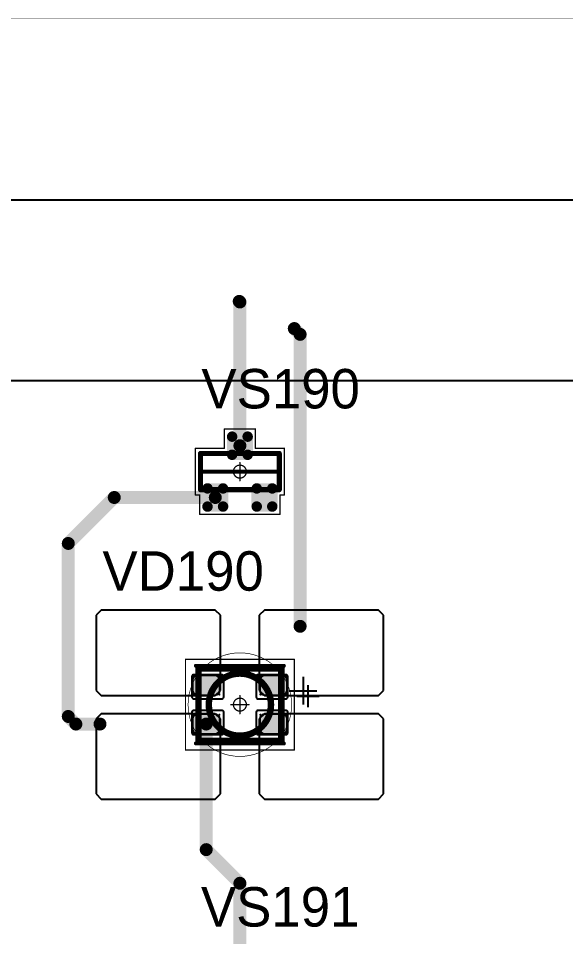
# Model space of a CAD drawing. Header units: millimetres. Extents: x 0 to 400, y 0 to 511.
# Drawn here: x 311.45 to 332.58, y 392.54 to 428 of the extents above; entities that cross this region are included whole.
import ezdxf

# ---------------------------------------------------------------- set-up
doc = ezdxf.new("R2010")
doc.units = ezdxf.units.MM
for name, color, linetype in [('Mechanical10', 56, 'Continuous'), ('Mechanical13', 56, 'Continuous'), ('Mechanical15', 56, 'Continuous'), ('Mechanical2', 216, 'Continuous'), ('TopLayer', 1, 'Continuous'), ('TopOverlay', 2, 'Continuous'), ('TopPaste', 8, 'Continuous'), ('TopSolder', 216, 'Continuous')]:
    doc.layers.add(name, color=color, linetype=linetype)

# ---------------------------------------------------------------- blocks, each defined once
blk = doc.blocks.new('SOT23_407')
at = {"layer": 'Mechanical13', "const_width": 0.2}
for points in [[(-0.7, 1.52), (0.7, 1.52)], [(-0.7, 1.52), (-0.7, -1.52)], [(0.7, 1.52), (0.7, -1.52)], [(-0.7, -1.52), (0.7, -1.52)]]:
    blk.add_lwpolyline(points, dxfattribs=at)
at = {"layer": 'Mechanical13', "const_width": 0.1}
for points in [[(-0.75, 1.52, 1), (-0.65, 1.52, 1)], [(-0.75, 1.52, 1), (-0.65, 1.52, 1)], [(0.65, 1.52, 1), (0.75, 1.52, 1)], [(0.65, 1.52, 1), (0.75, 1.52, 1)], [(-0.75, -1.52, 1), (-0.65, -1.52, 1)], [(-0.75, -1.52, 1), (-0.65, -1.52, 1)], [(0.65, -1.52, 1), (0.75, -1.52, 1)], [(0.65, -1.52, 1), (0.75, -1.52, 1)]]:
    blk.add_lwpolyline(points, format="xyb", close=True, dxfattribs=at)
at = {"layer": 'Mechanical15', "const_width": 0.05}
for points in [[(-1.65, 1.55), (-1.65, -1.55)], [(-1.65, 1.55), (-0.9, 1.55)], [(-0.9, 1.72), (-0.9, 1.55)], [(-0.9, 1.72), (0.9, 1.72)], [(0.9, 1.72), (0.9, 0.6)], [(0, 0.35), (0, -0.35)], [(0.9, 0.6), (1.65, 0.6)], [(1.65, 0.6), (1.65, -0.6)], [(-0.35, 0), (0.35, 0)], [(0.9, -0.6), (1.65, -0.6)], [(0.9, -0.6), (0.9, -1.72)], [(-1.65, -1.55), (-0.9, -1.55)], [(-0.9, -1.55), (-0.9, -1.72)], [(-0.9, -1.72), (0.9, -1.72)]]:
    blk.add_lwpolyline(points, dxfattribs=at)
at = {"layer": 'Mechanical15'}
for points, const_width in [([(-1.662, 1.55, 1), (-1.637, 1.55, 1)], 0.025), ([(-1.662, 1.55, 1), (-1.637, 1.55, 1)], 0.025), ([(-0.913, 1.72, 1), (-0.888, 1.72, 1)], 0.025), ([(-0.913, 1.72, 1), (-0.888, 1.72, 1)], 0.025), ([(-0.913, 1.55, 1), (-0.888, 1.55, 1)], 0.025), ([(-0.913, 1.55, 1), (-0.888, 1.55, 1)], 0.025), ([(0.888, 1.72, 1), (0.913, 1.72, 1)], 0.025), ([(0.888, 1.72, 1), (0.913, 1.72, 1)], 0.025), ([(-0.013, 0.35, 1), (0.012, 0.35, 1)], 0.025), ([(0.888, 0.6, 1), (0.913, 0.6, 1)], 0.025), ([(0.888, 0.6, 1), (0.913, 0.6, 1)], 0.025), ([(1.637, 0.6, 1), (1.662, 0.6, 1)], 0.025), ([(1.637, 0.6, 1), (1.662, 0.6, 1)], 0.025), ([(-0.362, 0, 1), (-0.337, 0, 1)], 0.025), ([(0.25, 0, 1), (-0.25, 0, 1)], 0.05), ([(-0.263, 0, 1), (-0.238, 0, 1)], 0.025), ([(0.237, 0, 1), (0.262, 0, 1)], 0.025), ([(0.337, 0, 1), (0.362, 0, 1)], 0.025), ([(-0.013, -0.35, 1), (0.012, -0.35, 1)], 0.025), ([(0.888, -0.6, 1), (0.913, -0.6, 1)], 0.025), ([(0.888, -0.6, 1), (0.913, -0.6, 1)], 0.025), ([(1.637, -0.6, 1), (1.662, -0.6, 1)], 0.025), ([(1.637, -0.6, 1), (1.662, -0.6, 1)], 0.025), ([(-1.662, -1.55, 1), (-1.637, -1.55, 1)], 0.025), ([(-1.662, -1.55, 1), (-1.637, -1.55, 1)], 0.025), ([(-0.913, -1.55, 1), (-0.888, -1.55, 1)], 0.025), ([(-0.913, -1.55, 1), (-0.888, -1.55, 1)], 0.025), ([(-0.913, -1.72, 1), (-0.888, -1.72, 1)], 0.025), ([(-0.913, -1.72, 1), (-0.888, -1.72, 1)], 0.025), ([(0.888, -1.72, 1), (0.913, -1.72, 1)], 0.025), ([(0.888, -1.72, 1), (0.913, -1.72, 1)], 0.025)]:
    blk.add_lwpolyline(points, format="xyb", close=True, dxfattribs=dict(at, const_width=const_width))
at = {"layer": 'TopLayer', "const_width": 0.1}
for points in [[(-1.4, 1.25, 1), (-1.3, 1.25, 1)], [(-0.7, 1.25, 1), (-0.6, 1.25, 1)], [(-1.4, 0.65, 1), (-1.3, 0.65, 1)], [(-0.7, 0.65, 1), (-0.6, 0.65, 1)], [(0.6, 0.3, 1), (0.7, 0.3, 1)], [(1.3, 0.3, 1), (1.4, 0.3, 1)], [(0.6, -0.3, 1), (0.7, -0.3, 1)], [(1.3, -0.3, 1), (1.4, -0.3, 1)], [(-1.4, -0.65, 1), (-1.3, -0.65, 1)], [(-0.7, -0.65, 1), (-0.6, -0.65, 1)], [(-1.4, -1.25, 1), (-1.3, -1.25, 1)], [(-0.7, -1.25, 1), (-0.6, -1.25, 1)]]:
    blk.add_lwpolyline(points, format="xyb", close=True, dxfattribs=at)
at = {"layer": 'TopLayer'}
for points in [[(-1.45, 1.25), (-1.45, 0.65), (-0.55, 1.25), (-0.55, 0.65)], [(-1.35, 1.35), (-1.35, 0.55), (-0.65, 1.35), (-0.65, 0.55)], [(0.65, 0.4), (0.65, -0.4), (1.35, 0.4), (1.35, -0.4)], [(0.55, 0.3), (0.55, -0.3), (1.45, 0.3), (1.45, -0.3)], [(-1.45, -0.65), (-1.45, -1.25), (-0.55, -0.65), (-0.55, -1.25)], [(-1.35, -0.55), (-1.35, -1.35), (-0.65, -0.55), (-0.65, -1.35)]]:
    blk.add_solid(points, dxfattribs=at)
at = {"layer": 'TopOverlay', "const_width": 0.15}
blk.add_lwpolyline([(0, 1.5), (0, -1.5)], dxfattribs=at)
at = {"layer": 'TopOverlay', "const_width": 0.075}
for points in [[(-0.038, 1.5, 1), (0.037, 1.5, 1)], [(-0.038, -1.5, 1), (0.037, -1.5, 1)]]:
    blk.add_lwpolyline(points, format="xyb", close=True, dxfattribs=at)
at = {"layer": 'TopPaste', "const_width": 0.075}
for points in [[(-1.387, 1.25, 1), (-1.313, 1.25, 1)], [(-0.687, 1.25, 1), (-0.613, 1.25, 1)], [(-1.387, 0.65, 1), (-1.313, 0.65, 1)], [(-0.687, 0.65, 1), (-0.613, 0.65, 1)], [(0.613, 0.3, 1), (0.687, 0.3, 1)], [(1.313, 0.3, 1), (1.387, 0.3, 1)], [(0.613, -0.3, 1), (0.687, -0.3, 1)], [(1.313, -0.3, 1), (1.387, -0.3, 1)], [(-1.387, -0.65, 1), (-1.313, -0.65, 1)], [(-0.687, -0.65, 1), (-0.613, -0.65, 1)], [(-1.387, -1.25, 1), (-1.313, -1.25, 1)], [(-0.687, -1.25, 1), (-0.613, -1.25, 1)]]:
    blk.add_lwpolyline(points, format="xyb", close=True, dxfattribs=at)
at = {"layer": 'TopPaste'}
for points in [[(-1.425, 1.25), (-1.425, 0.65), (-0.575, 1.25), (-0.575, 0.65)], [(-1.35, 1.325), (-1.35, 0.575), (-0.65, 1.325), (-0.65, 0.575)], [(0.65, 0.375), (0.65, -0.375), (1.35, 0.375), (1.35, -0.375)], [(0.575, 0.3), (0.575, -0.3), (1.425, 0.3), (1.425, -0.3)], [(-1.425, -0.65), (-1.425, -1.25), (-0.575, -0.65), (-0.575, -1.25)], [(-1.35, -0.575), (-1.35, -1.325), (-0.65, -0.575), (-0.65, -1.325)]]:
    blk.add_solid(points, dxfattribs=at)
at = {"layer": 'TopSolder', "const_width": 0.202}
for points in [[(-1.451, 1.25, 1), (-1.249, 1.25, 1)], [(-0.751, 1.25, 1), (-0.549, 1.25, 1)], [(-1.451, 0.65, 1), (-1.249, 0.65, 1)], [(-0.751, 0.65, 1), (-0.549, 0.65, 1)], [(0.549, 0.3, 1), (0.751, 0.3, 1)], [(1.249, 0.3, 1), (1.451, 0.3, 1)], [(0.549, -0.3, 1), (0.751, -0.3, 1)], [(1.249, -0.3, 1), (1.451, -0.3, 1)], [(-1.451, -0.65, 1), (-1.249, -0.65, 1)], [(-0.751, -0.65, 1), (-0.549, -0.65, 1)], [(-1.451, -1.25, 1), (-1.249, -1.25, 1)], [(-0.751, -1.25, 1), (-0.549, -1.25, 1)]]:
    blk.add_lwpolyline(points, format="xyb", close=True, dxfattribs=at)
at = {"layer": 'TopSolder'}
for points in [[(-1.35, 1.452), (-1.35, 0.448), (-0.65, 1.452), (-0.65, 0.448)], [(-1.552, 1.25), (-1.552, 0.65), (-0.448, 1.25), (-0.448, 0.65)], [(0.65, 0.502), (0.65, -0.502), (1.35, 0.502), (1.35, -0.502)], [(0.448, 0.3), (0.448, -0.3), (1.552, 0.3), (1.552, -0.3)], [(-1.552, -0.65), (-1.552, -1.25), (-0.448, -0.65), (-0.448, -1.25)], [(-1.35, -0.448), (-1.35, -1.452), (-0.65, -0.448), (-0.65, -1.452)]]:
    blk.add_solid(points, dxfattribs=at)
blk = doc.blocks.new('E65F_611')
at = {"layer": 'Mechanical13'}
for p, q in [((2.441, 1.071), (2.441, 0)), ((1.905, 0.536), (2.976, 0.536))]:
    blk.add_line(p, q, dxfattribs=at)
at = {"layer": 'Mechanical13', "const_width": 0.25}
for points in [[(-1.6, -1.4), (-1.6, 1.4)], [(-1.6, 1.4), (1.6, 1.4)], [(1.6, -1.4), (1.6, 1.4)], [(-1.6, -1.4), (1.6, -1.4)]]:
    blk.add_lwpolyline(points, dxfattribs=at)
at = {"layer": 'Mechanical13'}
for points, const_width in [([(-1.663, 1.4, 1), (-1.538, 1.4, 1)], 0.125), ([(-1.663, 1.4, 1), (-1.538, 1.4, 1)], 0.125), ([(1.537, 1.4, 1), (1.662, 1.4, 1)], 0.125), ([(1.537, 1.4, 1), (1.662, 1.4, 1)], 0.125), ([(1.2, 0, 1), (-1.2, 0, 1)], 0.25), ([(-1.263, 0, 1), (-1.138, 0, 1)], 0.125), ([(1.137, 0, 1), (1.262, 0, 1)], 0.125), ([(-1.663, -1.4, 1), (-1.538, -1.4, 1)], 0.125), ([(-1.663, -1.4, 1), (-1.538, -1.4, 1)], 0.125), ([(1.537, -1.4, 1), (1.662, -1.4, 1)], 0.125), ([(1.537, -1.4, 1), (1.662, -1.4, 1)], 0.125)]:
    blk.add_lwpolyline(points, format="xyb", close=True, dxfattribs=dict(at, const_width=const_width))
at = {"layer": 'Mechanical15', "const_width": 0.05}
for points in [[(-2.1, 1.75), (2.1, 1.75)], [(-2.1, -1.75), (-2.1, 1.75)], [(2.1, -1.75), (2.1, 1.75)], [(0, 0.35), (0, -0.35)], [(0, 0.35), (0, -0.35)], [(-0.35, 0), (0.35, 0)], [(-0.35, 0), (0.35, 0)], [(-2.1, -1.75), (2.1, -1.75)]]:
    blk.add_lwpolyline(points, dxfattribs=at)
at = {"layer": 'Mechanical15'}
for points, const_width in [([(-2.113, 1.75, 1), (-2.088, 1.75, 1)], 0.025), ([(-2.113, 1.75, 1), (-2.088, 1.75, 1)], 0.025), ([(2.087, 1.75, 1), (2.112, 1.75, 1)], 0.025), ([(2.087, 1.75, 1), (2.112, 1.75, 1)], 0.025), ([(-0.013, 0.35, 1), (0.012, 0.35, 1)], 0.025), ([(-0.013, 0.35, 1), (0.012, 0.35, 1)], 0.025), ([(-0.363, 0, 1), (-0.338, 0, 1)], 0.025), ([(-0.363, 0, 1), (-0.338, 0, 1)], 0.025), ([(0.25, 0, 1), (-0.25, 0, 1)], 0.05), ([(0.25, 0, 1), (-0.25, 0, 1)], 0.05), ([(-0.263, 0, 1), (-0.238, 0, 1)], 0.025), ([(-0.263, 0, 1), (-0.238, 0, 1)], 0.025), ([(0.237, 0, 1), (0.262, 0, 1)], 0.025), ([(0.237, 0, 1), (0.262, 0, 1)], 0.025), ([(0.337, 0, 1), (0.362, 0, 1)], 0.025), ([(0.337, 0, 1), (0.362, 0, 1)], 0.025), ([(-0.013, -0.35, 1), (0.012, -0.35, 1)], 0.025), ([(-0.013, -0.35, 1), (0.012, -0.35, 1)], 0.025), ([(-2.113, -1.75, 1), (-2.088, -1.75, 1)], 0.025), ([(-2.113, -1.75, 1), (-2.088, -1.75, 1)], 0.025), ([(2.087, -1.75, 1), (2.112, -1.75, 1)], 0.025), ([(2.087, -1.75, 1), (2.112, -1.75, 1)], 0.025)]:
    blk.add_lwpolyline(points, format="xyb", close=True, dxfattribs=dict(at, const_width=const_width))
at = {"layer": 'TopLayer'}
for p, q in [((-5.35, 3.65), (-5.55, 3.45)), ((-0.95, 3.65), (-5.35, 3.65)), ((-5.35, 3.65), (-5.35, 3.65)), ((-0.75, 3.45), (-0.95, 3.65)), ((0.95, 3.65), (0.75, 3.45)), ((5.35, 3.65), (0.95, 3.65)), ((0.95, 3.65), (0.95, 3.65)), ((5.55, 3.45), (5.35, 3.65)), ((-5.55, 3.45), (-5.55, 3.45)), ((-5.55, 3.45), (-5.55, 0.55)), ((-0.75, 0.55), (-0.75, 3.45)), ((0.75, 3.45), (0.75, 3.45)), ((0.75, 3.45), (0.75, 0.55)), ((5.55, 0.55), (5.55, 3.45)), ((-5.55, 0.55), (-5.35, 0.35)), ((-0.95, 0.35), (-0.75, 0.55)), ((0.75, 0.55), (0.95, 0.35)), ((5.35, 0.35), (5.55, 0.55)), ((-5.35, 0.35), (-0.95, 0.35)), ((0.95, 0.35), (5.35, 0.35)), ((-5.35, -0.35), (-5.55, -0.55)), ((-0.95, -0.35), (-5.35, -0.35)), ((-5.35, -0.35), (-5.35, -0.35)), ((-0.75, -0.55), (-0.95, -0.35)), ((0.95, -0.35), (0.75, -0.55)), ((5.35, -0.35), (0.95, -0.35)), ((0.95, -0.35), (0.95, -0.35)), ((5.55, -0.55), (5.35, -0.35)), ((-5.55, -0.55), (-5.55, -0.55)), ((-5.55, -0.55), (-5.55, -3.45)), ((-0.75, -3.45), (-0.75, -0.55)), ((0.75, -0.55), (0.75, -0.55)), ((0.75, -0.55), (0.75, -3.45)), ((5.55, -3.45), (5.55, -0.55)), ((-5.55, -3.45), (-5.35, -3.65)), ((-0.95, -3.65), (-0.75, -3.45)), ((0.75, -3.45), (0.95, -3.65)), ((5.35, -3.65), (5.55, -3.45)), ((-5.35, -3.65), (-0.95, -3.65)), ((0.95, -3.65), (5.35, -3.65))]:
    blk.add_line(p, q, dxfattribs=at)
at = {"layer": 'TopLayer', "const_width": 0.04}
for points in [[(-1.83, 1.11, 1), (-1.79, 1.11, 1)], [(-0.81, 1.11, 1), (-0.77, 1.11, 1)], [(0.77, 1.11, 1), (0.81, 1.11, 1)], [(1.79, 1.11, 1), (1.83, 1.11, 1)], [(-1.83, 0.39, 1), (-1.79, 0.39, 1)], [(-0.81, 0.39, 1), (-0.77, 0.39, 1)], [(0.77, 0.39, 1), (0.81, 0.39, 1)], [(1.79, 0.39, 1), (1.83, 0.39, 1)], [(-1.83, -0.39, 1), (-1.79, -0.39, 1)], [(-0.81, -0.39, 1), (-0.77, -0.39, 1)], [(0.77, -0.39, 1), (0.81, -0.39, 1)], [(1.79, -0.39, 1), (1.83, -0.39, 1)], [(-1.83, -1.11, 1), (-1.79, -1.11, 1)], [(-0.81, -1.11, 1), (-0.77, -1.11, 1)], [(0.77, -1.11, 1), (0.81, -1.11, 1)], [(1.79, -1.11, 1), (1.83, -1.11, 1)]]:
    blk.add_lwpolyline(points, format="xyb", close=True, dxfattribs=at)
at = {"layer": 'TopLayer'}
for points in [[(-1.85, 1.11), (-1.85, 0.39), (-0.75, 1.11), (-0.75, 0.39)], [(-1.81, 1.15), (-1.81, 0.35), (-0.79, 1.15), (-0.79, 0.35)], [(0.75, 1.11), (0.75, 0.39), (1.85, 1.11), (1.85, 0.39)], [(0.79, 1.15), (0.79, 0.35), (1.81, 1.15), (1.81, 0.35)], [(-1.81, -0.35), (-1.81, -1.15), (-0.79, -0.35), (-0.79, -1.15)], [(0.79, -0.35), (0.79, -1.15), (1.81, -0.35), (1.81, -1.15)], [(-1.85, -0.39), (-1.85, -1.11), (-0.75, -0.39), (-0.75, -1.11)], [(0.75, -0.39), (0.75, -1.11), (1.85, -0.39), (1.85, -1.11)]]:
    blk.add_solid(points, dxfattribs=at)
at = {"layer": 'TopOverlay'}
for p, q in [((2.628, 0.757), (2.628, -0.1)), ((2.2, 0.328), (3.057, 0.328))]:
    blk.add_line(p, q, dxfattribs=at)
at = {"layer": 'TopOverlay', "const_width": 0.15}
for points in [[(-1.7, 1.5), (1.7, 1.5)], [(-1.7, -1.5), (1.7, -1.5)]]:
    blk.add_lwpolyline(points, dxfattribs=at)
at = {"layer": 'TopOverlay', "const_width": 0.075}
for points in [[(-1.738, 1.5, 1), (-1.663, 1.5, 1)], [(1.662, 1.5, 1), (1.737, 1.5, 1)], [(-1.738, -1.5, 1), (-1.663, -1.5, 1)], [(1.662, -1.5, 1), (1.737, -1.5, 1)]]:
    blk.add_lwpolyline(points, format="xyb", close=True, dxfattribs=at)
at = {"layer": 'TopPaste'}
for p, q in [((-1.773, 1.073), (-1.814, 1.011)), ((-1.711, 1.114), (-1.773, 1.073)), ((-1.638, 1.129), (-1.711, 1.114)), ((-0.963, 1.129), (-1.638, 1.129)), ((-0.889, 1.114), (-0.963, 1.129)), ((-0.827, 1.073), (-0.889, 1.114)), ((-0.786, 1.011), (-0.827, 1.073)), ((0.827, 1.073), (0.786, 1.011)), ((0.889, 1.114), (0.827, 1.073)), ((0.962, 1.129), (0.889, 1.114)), ((1.637, 1.129), (0.962, 1.129)), ((1.711, 1.114), (1.637, 1.129)), ((1.773, 1.073), (1.711, 1.114)), ((1.814, 1.011), (1.773, 1.073)), ((-1.814, 1.011), (-1.829, 0.937)), ((-1.829, 0.937), (-1.829, 0.562)), ((-0.771, 0.937), (-0.786, 1.011)), ((-0.771, 0.562), (-0.771, 0.937)), ((0.786, 1.011), (0.771, 0.937)), ((0.771, 0.937), (0.771, 0.562)), ((1.829, 0.937), (1.814, 1.011)), ((1.829, 0.562), (1.829, 0.937)), ((-1.829, 0.562), (-1.814, 0.489)), ((-1.814, 0.489), (-1.773, 0.427)), ((-1.773, 0.427), (-1.711, 0.386)), ((-1.711, 0.386), (-1.638, 0.371)), ((-1.638, 0.371), (-0.963, 0.371)), ((-0.963, 0.371), (-0.889, 0.386)), ((-0.889, 0.386), (-0.827, 0.427)), ((-0.827, 0.427), (-0.786, 0.489)), ((-0.786, 0.489), (-0.771, 0.562)), ((0.771, 0.562), (0.786, 0.489)), ((0.786, 0.489), (0.827, 0.427)), ((0.827, 0.427), (0.889, 0.386)), ((0.889, 0.386), (0.962, 0.371)), ((0.962, 0.371), (1.637, 0.371)), ((1.637, 0.371), (1.711, 0.386)), ((1.711, 0.386), (1.773, 0.427)), ((1.773, 0.427), (1.814, 0.489)), ((1.814, 0.489), (1.829, 0.562)), ((-1.814, -0.489), (-1.829, -0.563)), ((-1.829, -0.563), (-1.829, -0.938)), ((-1.773, -0.427), (-1.814, -0.489)), ((-1.711, -0.386), (-1.773, -0.427)), ((-1.638, -0.371), (-1.711, -0.386)), ((-0.963, -0.371), (-1.638, -0.371)), ((-0.889, -0.386), (-0.963, -0.371)), ((-0.827, -0.427), (-0.889, -0.386)), ((-0.786, -0.489), (-0.827, -0.427)), ((-0.771, -0.563), (-0.786, -0.489)), ((-0.771, -0.938), (-0.771, -0.563)), ((0.786, -0.489), (0.771, -0.563)), ((0.771, -0.563), (0.771, -0.938)), ((0.827, -0.427), (0.786, -0.489)), ((0.889, -0.386), (0.827, -0.427)), ((0.962, -0.371), (0.889, -0.386)), ((1.637, -0.371), (0.962, -0.371)), ((1.711, -0.386), (1.637, -0.371)), ((1.773, -0.427), (1.711, -0.386)), ((1.814, -0.489), (1.773, -0.427)), ((1.829, -0.563), (1.814, -0.489)), ((1.829, -0.938), (1.829, -0.563)), ((-1.829, -0.938), (-1.814, -1.011)), ((-1.814, -1.011), (-1.773, -1.073)), ((-0.827, -1.073), (-0.786, -1.011)), ((-0.786, -1.011), (-0.771, -0.938)), ((0.771, -0.938), (0.786, -1.011)), ((0.786, -1.011), (0.827, -1.073)), ((1.773, -1.073), (1.814, -1.011)), ((1.814, -1.011), (1.829, -0.938)), ((-1.773, -1.073), (-1.711, -1.114)), ((-1.711, -1.114), (-1.638, -1.129)), ((-1.638, -1.129), (-0.963, -1.129)), ((-0.963, -1.129), (-0.889, -1.114)), ((-0.889, -1.114), (-0.827, -1.073)), ((0.827, -1.073), (0.889, -1.114)), ((0.889, -1.114), (0.962, -1.129)), ((0.962, -1.129), (1.637, -1.129)), ((1.637, -1.129), (1.711, -1.114)), ((1.711, -1.114), (1.773, -1.073))]:
    blk.add_line(p, q, dxfattribs=at)
at = {"layer": 'TopSolder'}
for p, q in [((-1.842, 1.129), (-1.85, 1.111)), ((-1.85, 1.111), (-1.85, 1.101)), ((-1.85, 1.101), (-1.85, 1.101)), ((-1.85, 1.101), (-1.85, 0.301)), ((-1.828, 1.143), (-1.842, 1.129)), ((-1.81, 1.151), (-1.828, 1.143)), ((-1.8, 1.151), (-1.81, 1.151)), ((-0.7, 1.151), (-1.8, 1.151)), ((-0.685, 1.151), (-0.7, 1.151)), ((-0.7, 1.151), (-0.7, 1.151)), ((-0.658, 1.139), (-0.685, 1.151)), ((-0.636, 1.118), (-0.658, 1.139)), ((-0.625, 1.09), (-0.636, 1.118)), ((-0.625, 1.076), (-0.625, 1.09)), ((-0.625, 0.301), (-0.625, 1.076)), ((0.636, 1.118), (0.625, 1.09)), ((0.625, 1.09), (0.625, 1.076)), ((0.625, 1.076), (0.625, 1.076)), ((0.625, 1.076), (0.625, 0.301)), ((0.657, 1.139), (0.636, 1.118)), ((0.685, 1.151), (0.657, 1.139)), ((0.7, 1.151), (0.685, 1.151)), ((1.8, 1.151), (0.7, 1.151)), ((1.81, 1.151), (1.8, 1.151)), ((1.8, 1.151), (1.8, 1.151)), ((1.828, 1.143), (1.81, 1.151)), ((1.842, 1.129), (1.828, 1.143)), ((1.85, 1.111), (1.842, 1.129)), ((1.85, 1.101), (1.85, 1.111)), ((1.85, 0.301), (1.85, 1.101)), ((-1.85, 0.301), (-1.85, 0.286)), ((-1.85, 0.286), (-1.839, 0.258)), ((-1.839, 0.258), (-1.818, 0.237)), ((-1.818, 0.237), (-1.79, 0.226)), ((-1.79, 0.226), (-1.775, 0.226)), ((-1.775, 0.226), (-1.775, 0.226)), ((-1.775, 0.226), (-0.7, 0.226)), ((-0.7, 0.226), (-0.685, 0.226)), ((-0.685, 0.226), (-0.658, 0.237)), ((-0.658, 0.237), (-0.636, 0.258)), ((-0.636, 0.258), (-0.625, 0.286)), ((-0.625, 0.286), (-0.625, 0.301)), ((-0.625, 0.301), (-0.625, 0.301)), ((0.625, 0.301), (0.625, 0.286)), ((0.625, 0.286), (0.636, 0.258)), ((0.636, 0.258), (0.657, 0.237)), ((0.657, 0.237), (0.685, 0.226)), ((0.685, 0.226), (0.7, 0.226)), ((0.7, 0.226), (0.7, 0.226)), ((0.7, 0.226), (1.775, 0.226)), ((1.775, 0.226), (1.79, 0.226)), ((1.79, 0.226), (1.817, 0.237)), ((1.817, 0.237), (1.839, 0.258)), ((1.839, 0.258), (1.85, 0.286)), ((1.85, 0.286), (1.85, 0.301)), ((1.85, 0.301), (1.85, 0.301)), ((-1.839, -0.257), (-1.85, -0.285)), ((-1.85, -0.285), (-1.85, -0.299)), ((-1.85, -0.299), (-1.85, -0.299)), ((-1.85, -0.299), (-1.85, -1.099)), ((-1.818, -0.236), (-1.839, -0.257)), ((-1.79, -0.224), (-1.818, -0.236)), ((-1.775, -0.224), (-1.79, -0.224)), ((-0.7, -0.224), (-1.775, -0.224)), ((-0.685, -0.224), (-0.7, -0.224)), ((-0.7, -0.224), (-0.7, -0.224)), ((-0.658, -0.236), (-0.685, -0.224)), ((-0.636, -0.257), (-0.658, -0.236)), ((-0.625, -0.284), (-0.636, -0.257)), ((-0.625, -0.299), (-0.625, -0.284)), ((-0.625, -1.074), (-0.625, -0.299)), ((0.636, -0.257), (0.625, -0.285)), ((0.625, -0.285), (0.625, -0.299)), ((0.625, -0.299), (0.625, -0.299)), ((0.625, -0.299), (0.625, -1.074)), ((0.657, -0.236), (0.636, -0.257)), ((0.685, -0.224), (0.657, -0.236)), ((0.7, -0.224), (0.685, -0.224)), ((1.775, -0.224), (0.7, -0.224)), ((1.79, -0.224), (1.775, -0.224)), ((1.775, -0.224), (1.775, -0.224)), ((1.817, -0.236), (1.79, -0.224)), ((1.839, -0.257), (1.817, -0.236)), ((1.85, -0.284), (1.839, -0.257)), ((1.85, -0.299), (1.85, -0.284)), ((1.85, -1.099), (1.85, -0.299)), ((-1.85, -1.099), (-1.85, -1.109)), ((-1.85, -1.109), (-1.842, -1.128)), ((-1.842, -1.128), (-1.828, -1.142)), ((-1.828, -1.142), (-1.81, -1.149)), ((-1.81, -1.149), (-1.8, -1.149)), ((-1.8, -1.149), (-0.7, -1.149)), ((-1.8, -1.149), (-1.8, -1.149)), ((-0.7, -1.149), (-0.685, -1.149)), ((-0.685, -1.149), (-0.658, -1.138)), ((-0.658, -1.138), (-0.636, -1.117)), ((-0.636, -1.117), (-0.625, -1.089)), ((-0.625, -1.089), (-0.625, -1.074)), ((-0.625, -1.074), (-0.625, -1.074)), ((0.625, -1.074), (0.625, -1.089)), ((0.625, -1.089), (0.636, -1.117)), ((0.636, -1.117), (0.657, -1.138)), ((0.657, -1.138), (0.685, -1.149)), ((0.685, -1.149), (0.7, -1.149)), ((0.7, -1.149), (1.8, -1.149)), ((0.7, -1.149), (0.7, -1.149)), ((1.8, -1.149), (1.81, -1.149)), ((1.81, -1.149), (1.828, -1.142)), ((1.828, -1.142), (1.842, -1.128)), ((1.842, -1.128), (1.85, -1.109)), ((1.85, -1.109), (1.85, -1.099)), ((1.85, -1.099), (1.85, -1.099))]:
    blk.add_line(p, q, dxfattribs=at)

msp = doc.modelspace()

# ---------------------------------------------------------------- linework, layer by layer
at = {"layer": 'Mechanical10', "const_width": 0.01}
msp.add_lwpolyline([(0, 428), (400, 428)], dxfattribs=at)
at = {"layer": 'Mechanical2'}
for points, const_width in [([(322, 401.5, 1), (318, 401.5, 1)], 0.0254), ([(320, 403.5, 1), (320, 403.5, 1)], 0.0005), ([(317.994, 401.5, 1), (318.006, 401.5, 1)], 0.0127), ([(318, 401.5, 1), (318, 401.5, 1)], 0.0005), ([(321.994, 401.5, 1), (322.006, 401.5, 1)], 0.0127), ([(322, 401.5, 1), (322, 401.5, 1)], 0.0005), ([(320, 399.5, 1), (320, 399.5, 1)], 0.0005)]:
    msp.add_lwpolyline(points, format="xyb", close=True, dxfattribs=dict(at, const_width=const_width))
at = {"layer": 'Mechanical2', "const_width": 0.001}
for points in [[(320, 399.5), (320, 403.5)], [(318, 401.5), (322, 401.5)]]:
    msp.add_lwpolyline(points, dxfattribs=at)
at = {"layer": 'TopLayer'}
for p, q in [((210.1, 421), (350, 421)), ((345.575, 414), (232.925, 414))]:
    msp.add_line(p, q, dxfattribs=at)
at = {"layer": 'TopLayer', "const_width": 0.5}
for points in [[(319.975, 417.075), (320, 417.05)], [(320, 411.5), (320, 417.05)], [(322.1, 416.025), (322.325, 415.8)], [(322.325, 404.525), (322.325, 415.8)], [(313.375, 407.725), (315.15, 409.5)], [(315.15, 409.5), (319.05, 409.5)], [(313.375, 401.043), (313.375, 407.725)], [(313.375, 401.043), (313.668, 400.75)], [(313.668, 400.75), (314.6, 400.75)], [(318.7, 395.9), (318.7, 400.75)], [(318.7, 395.9), (320, 394.6)], [(320, 391.5), (320, 394.6)]]:
    msp.add_lwpolyline(points, dxfattribs=at)
at = {"layer": 'TopLayer', "const_width": 0.25}
for points in [[(319.85, 417.075, 1), (320.1, 417.075, 1)], [(319.875, 417.05, 1), (320.125, 417.05, 1)], [(319.875, 417.05, 1), (320.125, 417.05, 1)], [(321.975, 416.025, 1), (322.225, 416.025, 1)], [(322.2, 415.8, 1), (322.45, 415.8, 1)], [(322.2, 415.8, 1), (322.45, 415.8, 1)], [(319.875, 411.5, 1), (320.125, 411.5, 1)], [(315.025, 409.5, 1), (315.275, 409.5, 1)], [(315.025, 409.5, 1), (315.275, 409.5, 1)], [(318.925, 409.5, 1), (319.175, 409.5, 1)], [(313.25, 407.725, 1), (313.5, 407.725, 1)], [(313.25, 407.725, 1), (313.5, 407.725, 1)], [(322.2, 404.525, 1), (322.45, 404.525, 1)], [(313.25, 401.043, 1), (313.5, 401.043, 1)], [(313.25, 401.043, 1), (313.5, 401.043, 1)], [(313.543, 400.75, 1), (313.793, 400.75, 1)], [(313.543, 400.75, 1), (313.793, 400.75, 1)], [(314.475, 400.75, 1), (314.725, 400.75, 1)], [(318.575, 400.75, 1), (318.825, 400.75, 1)], [(318.575, 395.9, 1), (318.825, 395.9, 1)], [(318.575, 395.9, 1), (318.825, 395.9, 1)], [(319.875, 394.6, 1), (320.125, 394.6, 1)], [(319.875, 394.6, 1), (320.125, 394.6, 1)]]:
    msp.add_lwpolyline(points, format="xyb", close=True, dxfattribs=at)

# ---------------------------------------------------------------- block references
for name, p, rotation in [('SOT23_407', (320, 410.5), 90), ('E65F_611', (320, 401.5), 360)]:
    msp.add_blockref(name, p, dxfattribs=dict(rotation=rotation))

# ---------------------------------------------------------------- texts
at = {"layer": 'TopOverlay'}
for s, p in [('VS190', (318.514, 412.94)), ('VD190', (314.694, 405.9)), ('VS191', (318.497, 392.928))]:
    msp.add_text(s, height=1.524, dxfattribs=at).set_placement(p)

doc.saveas('drawing.dxf')
